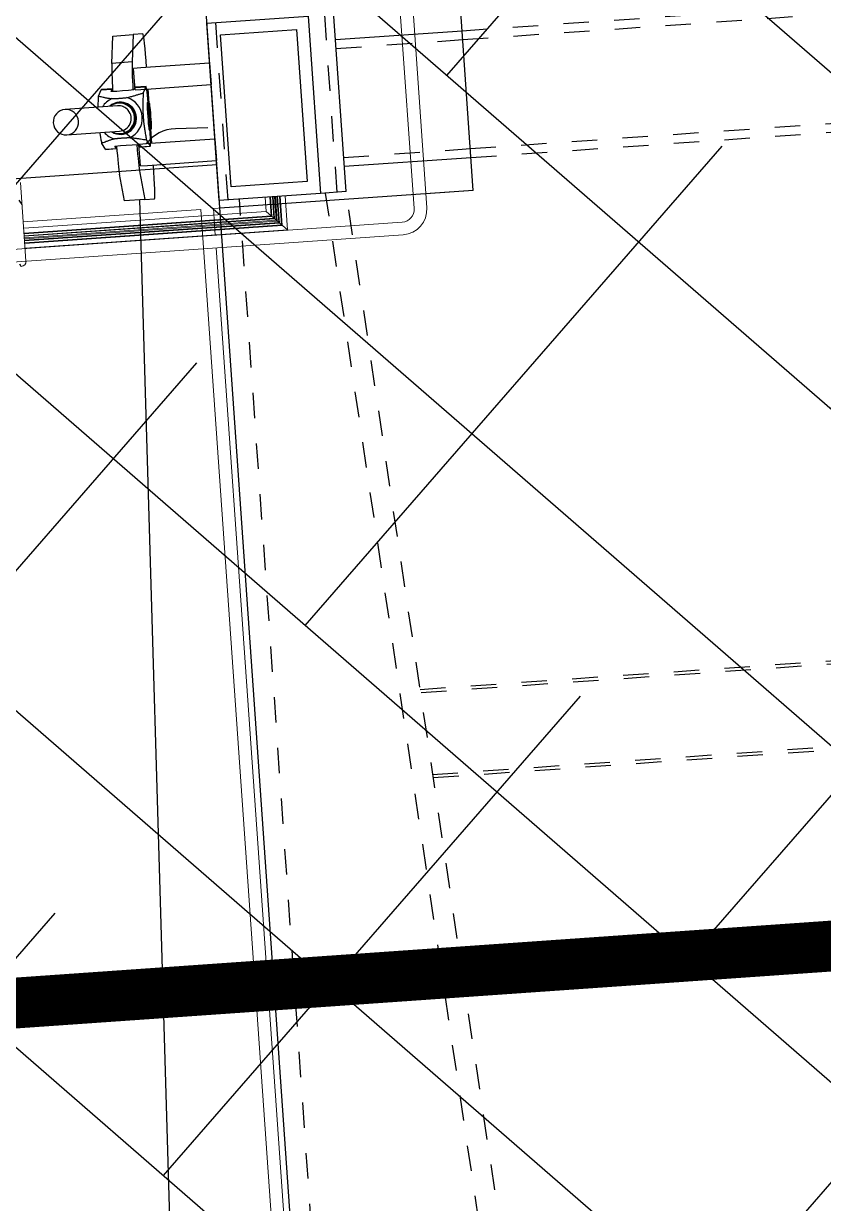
# Model space of a CAD drawing. Header units: millimetres. Extents: x 50357 to 985146, y 723188 to 1803594.
# Drawn here: x 834406.988 to 834410.134, y 820139.892 to 820144.537 of the extents above; entities that cross this region are included whole.
import ezdxf
from ezdxf.xclip import XClip

# ---------------------------------------------------------------- set-up
doc = ezdxf.new("R2010")
doc.units = ezdxf.units.MM
doc.header["$LTSCALE"] = 3
doc.header["$MEASUREMENT"] = 0
for name, pattern in [('DASHED2', [0.375, 0.25, -0.125]), ('Grid Line', [22.225, 12.7, -3.175, 3.175, -3.175]), ('XXASB-PIW-ARC-DWG-1012-MWP-XXXX-WS3-XC$0$XXXXX-PIW-P-ASB_BRIDGE_DECK_ARC-XXX$0$DASHED', [19.05, 12.7, -6.35]), ('XXASB-PIW-ARC-DWG-1012-MWP-XXXX-WS3-XC$0$XXXXX-PIW-P-ASB_BRIDGE_DECK_STR-XXX$0$Member Hidden', [4.5, 2.5, -2])]:
    doc.linetypes.add(name, pattern=pattern)
doc.layers.add('-Excluded area line', color=7, linetype='DASHED2', lineweight=40)
doc.layers.add('-Section line', color=7, linetype='Continuous')
doc.layers.add('00_Xref', color=7, linetype='Continuous')
for name, color, linetype, true_color in [('WKD071__', 7, 'Continuous', 0x6e6e6e), ('XXASB-PIW-ARC-DWG-1012-MWP-XXXX-WS3-XC$0$XXXXX-PIW-P-ASB_BRIDGE_DECK_ARC-XXX$0$ADS280_CSteel', 7, 'Continuous', 0x6e6e6e), ('XXASB-PIW-ARC-DWG-1012-MWP-XXXX-WS3-XC$0$XXXXX-PIW-P-ASB_BRIDGE_DECK_STR-XXX$0$A-GENM', 7, 'Continuous', 0x6e6e6e), ('XXASB-PIW-ARC-DWG-1012-MWP-XXXX-WS3-XC$0$XXXXX-PIW-P-ASB_BRIDGE_DECK_STR-XXX$0$ADS280__', 7, 'Continuous', 0x6e6e6e), ('XXASB-PIW-ARC-DWG-1012-MWP-XXXX-WS3-XC$0$XXXXX-PIW-P-ASB_BRIDGE_DECK_STR-XXX$0$ADS280_B', 7, 'Continuous', 0x6e6e6e), ('XXASB-PIW-ARC-DWG-1012-MWP-XXXX-WS3-XC$0$XXXXX-PIW-P-ASB_BRIDGE_DECK_STR-XXX$0$ADS280_C', 7, 'Continuous', 0x6e6e6e), ('XXASB-PIW-ARC-DWG-1012-MWP-XXXX-WS3-XC$0$XXXXX-PIW-P-ASB_BRIDGE_DECK_STR-XXX$0$ADS280_H', 7, 'XXASB-PIW-ARC-DWG-1012-MWP-XXXX-WS3-XC$0$XXXXX-PIW-P-ASB_BRIDGE_DECK_STR-XXX$0$Member Hidden', 0x6e6e6e)]:
    doc.layers.add(name, color=color, linetype=linetype, true_color=true_color)
for name, color, linetype, lineweight, true_color in [('XXASB-PIW-ARC-DWG-1012-MWP-XXXX-WS3-XC$0$XXXXX-PIW-P-ASB_BRIDGE_DECK_ARC-XXX$0$A-FLOR-HRAL', 7, 'Continuous', 13, 0x6e6e6e), ('XXASB-PIW-ARC-DWG-1012-MWP-XXXX-WS3-XC$0$XXXXX-PIW-P-ASB_BRIDGE_DECK_ARC-XXX$0$ADS280__', 7, 'Continuous', 13, 0x6e6e6e), ('XXASB-PIW-ARC-DWG-1012-MWP-XXXX-WS3-XC$0$XXXXX-PIW-P-ASB_BRIDGE_DECK_ARC-XXX$0$ADS280_H', 7, 'XXASB-PIW-ARC-DWG-1012-MWP-XXXX-WS3-XC$0$XXXXX-PIW-P-ASB_BRIDGE_DECK_ARC-XXX$0$DASHED', 25, 0x6e6e6e), ('XXASB-PIW-ARC-DWG-1012-MWP-XXXX-WS3-XC$0$XXXXX-PIW-P-ASB_P34_DECK_ARC-XXX$0$ADS280__', 7, 'Continuous', 13, 0x6e6e6e), ('XXASB-PIW-ARC-DWG-1012-MWP-XXXX-WS3-XC$0$XXXXX-PIW-P-ASB_P34_DECK_ARC-XXX$0$ADS280_CSteel', 7, 'Continuous', 13, 0x6e6e6e)]:
    doc.layers.add(name, color=color, linetype=linetype, lineweight=lineweight, true_color=true_color)

# ---------------------------------------------------------------- blocks, each defined once
blk = doc.blocks.new('x-baseplan')
blk.add_lwpolyline([(834550.5505, 818213.8099), (834557.1707, 818119.1058), (834549.7388, 818118.5863), (834547.9798, 818143.7498), (834547.5808, 818143.722), (834547.5407, 818144.2956), (834539.9643, 818143.7659), (834540.0207, 818142.9597), (834532.4541, 818142.4509), (834523.9731, 818144.3196), (834526.2542, 818154.6723), (834539.4112, 818151.6754), (834539.6457, 818148.3218), (834547.2222, 818148.8514), (834547.1833, 818149.4081), (834547.5823, 818149.436), (834542.9962, 818215.0413), (834543.2207, 818215.057), (834550.326, 818213.7942), (834550.5505, 818213.8099)])
blk = doc.blocks.new('XXASB-PIW-ARC-DWG-1012-MWP-XXXX-WS3-XC$0$XXXXX-PIW-P-ASB_BRIDGE_DECK_ARC-XXX$0$Top Rail Type - Top Rail_Internal_-3272184-DECK F_F_L__ARC')
at = {"layer": 'XXASB-PIW-ARC-DWG-1012-MWP-XXXX-WS3-XC$0$XXXXX-PIW-P-ASB_BRIDGE_DECK_ARC-XXX$0$A-FLOR-HRAL'}
for p, q in [((-673385.1, 105769.3), (-673335.1, 105769.3)), ((-673385.1, 104974.2), (-673385.1, 105769.3)), ((-673335.1, 104974.2), (-673335.1, 105769.3)), ((-682184.7, 105463.2), (-682234.7, 105463.1)), ((-682234.7, 105463.1), (-682234.5, 105372)), ((-682184.7, 105463.2), (-682184.5, 105372.2)), ((-681778.9, 104924.2), (-673435.1, 104924.2)), ((-681781.4, 104874.2), (-673435.1, 104874.2))]:
    blk.add_line(p, q, dxfattribs=at)
for centre, radius, start, end in [((-681733.1, 105373.3), 501.4, 180.1507, 264.4652), ((-681733.1, 105373.3), 451.4, 180.1507, 264.1666), ((-673435.1, 104974.2), 50, 269.9997, 359.9997), ((-673435.1, 104974.2), 100, 269.9997, 359.9997)]:
    blk.add_arc(centre, radius, start, end, dxfattribs=at)
blk = doc.blocks.new('XXASB-PIW-ARC-DWG-1012-MWP-XXXX-WS3-XC$0$XXXXX-PIW-P-ASB_BRIDGE_DECK_ARC-XXX$0$Railing - Railing-3272202-DECK F_F_L__ARC')
at = {"layer": 'XXASB-PIW-ARC-DWG-1012-MWP-XXXX-WS3-XC$0$XXXXX-PIW-P-ASB_BRIDGE_DECK_ARC-XXX$0$A-FLOR-HRAL'}
for p, q in [((-673967, 105059.5), (-673967, 105003.9)), ((-673947.9, 104984.8), (-673947.9, 105059.5)), ((-673945.5, 104982.4), (-673945.5, 105059.5)), ((-673937.8, 104974.7), (-673937.8, 105059.5)), ((-673936.4, 104973.3), (-673936.4, 105059.5)), ((-673935.4, 104972.3), (-673935.4, 105059.5)), ((-673929.1, 104966), (-673929.1, 105059.5)), ((-673926.1, 104963), (-673926.1, 105059.5)), ((-673919.9, 104956.7), (-673919.9, 105059.5)), ((-673918.9, 104955.7), (-673918.9, 105059.5)), ((-673917.4, 104954.3), (-673917.4, 105059.5)), ((-673909.7, 104946.6), (-673909.7, 105059.5)), ((-673907.3, 104944.2), (-673907.3, 105059.5)), ((-673888.2, 104925.1), (-673888.2, 105059.5)), ((-673967, 105003.9), (-674922.6, 105003.9)), ((-674922.6, 104984.8), (-673947.9, 104984.8)), ((-674922.6, 104982.4), (-673945.5, 104982.4)), ((-674922.6, 104974.7), (-673937.8, 104974.7)), ((-674922.6, 104973.3), (-673936.4, 104973.3)), ((-674922.6, 104972.3), (-673935.4, 104972.3)), ((-673967, 105003.9), (-673888.2, 104925.1)), ((-674922.6, 104966), (-673929.1, 104966)), ((-674922.6, 104963), (-673926.1, 104963)), ((-674922.6, 104956.7), (-673919.9, 104956.7)), ((-674922.6, 104955.7), (-673918.9, 104955.7)), ((-674922.6, 104954.3), (-673917.4, 104954.3)), ((-674922.6, 104946.6), (-673909.7, 104946.6)), ((-674922.6, 104944.2), (-673907.3, 104944.2)), ((-674922.6, 104925.1), (-673888.2, 104925.1)), ((-673919.9, 104956.7), (-673918.9, 104955.7))]:
    blk.add_line(p, q, dxfattribs=at)
blk = doc.blocks.new('XXASB-PIW-ARC-DWG-1012-MWP-XXXX-WS3-XC$0$XXXXX-PIW-P-ASB_BRIDGE_DECK_ARC-XXX')
at = {"layer": 'XXASB-PIW-ARC-DWG-1012-MWP-XXXX-WS3-XC$0$XXXXX-PIW-P-ASB_BRIDGE_DECK_ARC-XXX$0$ADS280_CSteel'}
h = blk.add_hatch(dxfattribs=at)
h.set_pattern_fill('FP_1', color=256, style=0, pattern_type=2)
h.set_pattern_definition([(122.722, (835227065.1, 818090920.5), (-149.583724, -96.11217), []), (122.722, (835226878.96, 818090961.01), (-149.583724, -96.11217), [])])
h.paths.add_polyline_path([(834546471.9, 818148471.2), (834546450.3, 818148780.4), (834546443.4, 818148794.1), (834546428.9, 818148799), (834546119.7, 818148777.4), (834546106, 818148770.5), (834546101.1, 818148756), (834546122.7, 818148446.8), (834546129.6, 818148433.1), (834546144.1, 818148428.2), (834546453.3, 818148449.8), (834546467, 818148456.7)], flags=0)
h.paths.add_polyline_path([(834546461.9, 818148470.5), (834546459.5, 818148463.2), (834546452.6, 818148459.8), (834546143.4, 818148438.2), (834546136.1, 818148440.6), (834546132.7, 818148447.5), (834546111.1, 818148756.7), (834546113.5, 818148764), (834546120.4, 818148767.4), (834546429.6, 818148789), (834546436.9, 818148786.6), (834546440.3, 818148779.7), (834546460.2, 818148495.4)], flags=0)
at = {"layer": 'XXASB-PIW-ARC-DWG-1012-MWP-XXXX-WS3-XC$0$XXXXX-PIW-P-ASB_BRIDGE_DECK_ARC-XXX$0$ADS280__'}
for p, q in [((834548231.8, 818148749.6), (834544089.2, 818208010.9)), ((834546471.9, 818148471.2), (834546450.3, 818148780.4)), ((834548044.7, 818148736.5), (834548231.8, 818148749.6)), ((834547209.3, 818148678.1), (834547994.8, 818148733)), ((834547216.6, 818148573.1), (834547209.3, 818148678.1)), ((834547497.2, 818144558.4), (834547220.1, 818148523.2))]:
    blk.add_line(p, q, dxfattribs=at)
blk.add_ellipse((834546451.9, 818148469.8), major_axis=(16.6, 11.1), ratio=1, start_param=4.19371, end_param=5.764506, dxfattribs=at)
at = {"layer": 'XXASB-PIW-ARC-DWG-1012-MWP-XXXX-WS3-XC$0$XXXXX-PIW-P-ASB_BRIDGE_DECK_ARC-XXX$0$ADS280_H'}
blk.add_line((834547445, 818148694.6), (834547462.4, 818148695.8), dxfattribs=at)
at = {"layer": 'XXASB-PIW-ARC-DWG-1012-MWP-XXXX-WS3-XC$0$XXXXX-PIW-P-ASB_BRIDGE_DECK_ARC-XXX$0$A-FLOR-HRAL', "rotation": 3.999000000000387}
for name in ['XXASB-PIW-ARC-DWG-1012-MWP-XXXX-WS3-XC$0$XXXXX-PIW-P-ASB_BRIDGE_DECK_ARC-XXX$0$Railing - Railing-3272202-DECK F_F_L__ARC', 'XXASB-PIW-ARC-DWG-1012-MWP-XXXX-WS3-XC$0$XXXXX-PIW-P-ASB_BRIDGE_DECK_ARC-XXX$0$Top Rail Type - Top Rail_Internal_-3272184-DECK F_F_L__ARC']:
    blk.add_blockref(name, (835227065.1, 818090920.5), dxfattribs=at)
blk = doc.blocks.new('XXASB-PIW-ARC-DWG-1012-MWP-XXXX-WS3-XC$0$XXXXX-PIW-P-ASB_BRIDGE_DECK_STR-XXX$0$Hanger Joint 2 - Hanger Joint 2-991339-DECK LEVEL FRAMING PLAN _PART 2 OF 2_')
at = {"layer": 'XXASB-PIW-ARC-DWG-1012-MWP-XXXX-WS3-XC$0$XXXXX-PIW-P-ASB_BRIDGE_DECK_STR-XXX$0$A-GENM'}
for p, q in [((103373.4, 675510.6), (98702.4, 675698.1)), ((103637.3, 675222.4), (103642.4, 675349.7))]:
    blk.add_line(p, q, dxfattribs=at)
blk.add_arc((103492.5, 675355.7), 150, 357.7017, 48.5829, dxfattribs=at)
blk = doc.blocks.new('XXASB-PIW-ARC-DWG-1012-MWP-XXXX-WS3-XC$0$XXXXX-PIW-P-ASB_BRIDGE_DECK_STR-XXX$0$C1')
at = {"layer": 'XXASB-PIW-ARC-DWG-1012-MWP-XXXX-WS3-XC$0$XXXXX-PIW-P-ASB_BRIDGE_DECK_STR-XXX$0$ADS280_C'}
for points in [[(-350, 200), (350, 200), (350, -200), (-350, -200)], [(-300, 150), (300, 150), (300, -150), (-300, -150)]]:
    blk.add_lwpolyline(points, close=True, dxfattribs=at)
blk = doc.blocks.new('XXASB-PIW-ARC-DWG-1012-MWP-XXXX-WS3-XC$0$XXXXX-PIW-P-ASB_BRIDGE_DECK_STR-XXX$0$Hanger Joint - Hanger Joint-V14-DECK F_F_L__STR')
at = {"layer": 'XXASB-PIW-ARC-DWG-1012-MWP-XXXX-WS3-XC$0$XXXXX-PIW-P-ASB_BRIDGE_DECK_STR-XXX$0$A-GENM'}
for p, q in [((834555110.7, 818158858.9), (834555190.4, 818158864.5)), ((834555190.4, 818158864.5), (834555209.2, 818158760)), ((834555110.7, 818158858.9), (834555072.1, 818158856.2)), ((834555129.5, 818158754.5), (834555110.7, 818158858.9)), ((834555082, 818158638.9), (834555086, 818158581.4)), ((834555093, 818158481.9), (834555097, 818158424.4)), ((834555156, 818158210.5), (834555160.1, 818158318.1)), ((834555160.1, 818158318.1), (834555239.9, 818158323.7)), ((834555239.9, 818158323.7), (834555235.7, 818158216)), ((834555235.7, 818158216), (834555156, 818158210.5)), ((834555117.4, 818158207.8), (834555156, 818158210.5))]:
    blk.add_line(p, q, dxfattribs=at)
for centre, major_axis, start_param, end_param in [((834555082.6, 818158706.6), (-10.5, 149.6), 0, 1.452786), ((834555142.3, 818158535.3), (-16.1, 230.3), 5.199753, 5.968692), ((834555222, 818158540.9), (-16.1, 230.3), 5.198748, 5.968692), ((834555142.3, 818158535.3), (-16.1, 230.3), 3.477995, 4.225484), ((834555222, 818158540.9), (-16.1, 230.3), 3.477995, 4.226477), ((834555107, 818158357.4), (-10.5, 149.6), 1.688806, 3.141593)]:
    blk.add_ellipse(centre, major_axis=major_axis, ratio=0.035329, start_param=start_param, end_param=end_param, dxfattribs=at)
blk = doc.blocks.new('XXASB-PIW-ARC-DWG-1012-MWP-XXXX-WS3-XC$0$XXXXX-PIW-P-ASB_BRIDGE_DECK_STR-XXX$0$Hanger Node - Hanger Node-V24-DECK F_F_L__STR')
at = {"layer": 'XXASB-PIW-ARC-DWG-1012-MWP-XXXX-WS3-XC$0$XXXXX-PIW-P-ASB_BRIDGE_DECK_STR-XXX$0$A-GENM'}
for p, q in [((834546255.3, 818158031.3), (834546251.1, 818158021.6)), ((834546255.3, 818158031.3), (834546298.2, 818158034.3)), ((834546298.7, 818158035.4), (834546255.8, 818158032.4)), ((834546298.2, 818158034.3), (834546287.5, 818158009.9)), ((834546112.1, 818157997.6), (834546122.7, 818158022)), ((834546122.7, 818158022), (834546165.6, 818158025)), ((834546166.1, 818158026.1), (834546123.2, 818158023.1)), ((834546161.3, 818158015.1), (834546165.6, 818158025)), ((834546193.6, 818157969.9), (834546189.6, 818157969.6)), ((834546308.9, 818157973), (834546303.9, 818157972.6)), ((834546313, 818157967), (834546309, 818157972.9)), ((834546197.9, 818157849.9), (834546202, 818157850.2)), ((834546311.6, 818157862.9), (834546316.6, 818157863.2)), ((834546316.7, 818157863.3), (834546319.8, 818157869.7)), ((834546139, 818157788.8), (834546125.1, 818157811.4)), ((834546181.9, 818157791.8), (834546176.2, 818157800.9)), ((834546266.1, 818157807), (834546271.6, 818157798)), ((834546271.6, 818157798), (834546314.5, 818157801)), ((834546272.2, 818157797), (834546315.1, 818157800)), ((834546300.5, 818157823.7), (834546314.5, 818157801)), ((834546139, 818157788.8), (834546181.9, 818157791.8)), ((834546139.6, 818157787.7), (834546182.5, 818157790.7))]:
    blk.add_line(p, q, dxfattribs=at)
at = {"layer": 'XXASB-PIW-ARC-DWG-1012-MWP-XXXX-WS3-XC$0$XXXXX-PIW-P-ASB_BRIDGE_DECK_STR-XXX$0$A-GENM', "flags": 128}
for points in [[(834546251.1, 818158021.6), (834546229.2, 818158019.5), (834546206.2, 818158017.7), (834546183.1, 818158016.2), (834546161.3, 818158015.1)], [(834546176.2, 818157800.9), (834546198, 818157802.9), (834546221, 818157804.7), (834546244.1, 818157806), (834546266.1, 818157807)]]:
    blk.add_lwpolyline(points, dxfattribs=at)
at = {"layer": 'XXASB-PIW-ARC-DWG-1012-MWP-XXXX-WS3-XC$0$XXXXX-PIW-P-ASB_BRIDGE_DECK_STR-XXX$0$A-GENM'}
for centre, major_axis, ratio, start_param, end_param in [((834546264, 818157914.7), (-8.2, 117.7), 0.035329, 6.176011, 6.419948), ((834546306.9, 818157917.7), (-8.2, 117.7), 0.035329, 5.184875, 6.419948), ((834546131.4, 818157905.4), (-8.2, 117.7), 0.035329, 6.176011, 6.419948), ((834546199.1, 818157910.1), (-5.9, 84.8), 0.999376, 0.359432, 0.938516), ((834546174.3, 818157908.4), (-8.2, 117.7), 0.035329, 6.119778, 6.419948), ((834546199.1, 818157910.1), (-5.9, 84.8), 0.999376, 3.501025, 5.923751), ((834546197.8, 818157910.1), (-4.4, 63.2), 0.999376, 0.000003, 0.649708), ((834546193.7, 818157909.8), (-4.2, 59.9), 0.999376, 0.000002, 0.558196), ((834546193.7, 818157909.8), (-4.2, 59.9), 0.999376, 3.141599, 6.283191), ((834546197.8, 818157910.1), (-4.4, 63.2), 0.999376, 3.141592, 6.283185), ((834546197.8, 818157910.1), (-4.2, 59.9), 0.999376, 3.141595, 6.283188), ((834546190.2, 818157909.5), (-3.5, 49.9), 0.999376, 5.834386, 5.870449), ((834546190.2, 818157909.5), (-3.5, 49.9), 0.999376, 5.331252, 5.420692), ((834546306.9, 818157917.7), (-3.2, 45.6), 0.035329, 0.261799, 1.570796), ((834546307.7, 818157917.7), (-3.8, 54.9), 0.035329, 6.058786, 7.853982), ((834546312.7, 818157918.1), (-3.8, 54.9), 0.035329, 5.989381, 7.853982), ((834546316.3, 818157918.3), (-3.4, 48.8), 0.035329, 4.712389, 7.853982), ((834546190.2, 818157909.5), (-3.5, 49.9), 0.999376, 4.904436, 4.936786), ((834546190.2, 818157909.5), (-3.5, 49.9), 0.999376, 4.48799, 4.52034), ((834546306.9, 818157917.7), (-3.2, 45.6), 0.035329, 1.570796, 2.879793), ((834546307.7, 818157917.7), (-3.8, 54.9), 0.035329, 1.570796, 3.365992), ((834546312.7, 818157918.1), (-3.8, 54.9), 0.035329, 1.570796, 3.435396), ((834546316.3, 818157918.3), (-3.4, 48.8), 0.035329, 1.570796, 4.712389), ((834546199.1, 818157910.1), (-5.9, 84.8), 0.999376, 2.203089, 2.782161), ((834546197.8, 818157910.1), (-4.4, 63.2), 0.999376, 2.491885, 3.141589), ((834546193.7, 818157909.8), (-4.2, 59.9), 0.999376, 2.5834, 3.141593), ((834546190.2, 818157909.5), (-3.5, 49.9), 0.999376, 3.554329, 3.590392), ((834546190.2, 818157909.5), (-3.5, 49.9), 0.999376, 4.00824, 4.075667), ((834546306.9, 818157917.7), (-8.2, 117.7), 0.035329, 3.00483, 4.239903), ((834546264, 818157914.7), (-8.2, 117.7), 0.035329, 3.00483, 3.248767), ((834546131.4, 818157905.4), (-8.2, 117.7), 0.035329, 3.00483, 3.248767), ((834546174.3, 818157908.4), (-8.2, 117.7), 0.035329, 3.00483, 3.308379)]:
    blk.add_ellipse(centre, major_axis=major_axis, ratio=ratio, start_param=start_param, end_param=end_param, dxfattribs=at)
for points, knots in [([(834546110.6, 818157954.3), (834546110.6, 818157954.8), (834546110.6, 818157956.1), (834546110.7, 818157958.4), (834546110.7, 818157962), (834546110.8, 818157966.3), (834546111, 818157972.9), (834546111.3, 818157980.6), (834546111.6, 818157989.3), (834546111.9, 818157994.9), (834546112.1, 818157997.6)], [0.6920213, 0.6920213, 0.6920213, 0.6920213, 0.7, 0.7166667, 0.7333333, 0.7666667, 0.8, 0.8666667, 0.9333333, 1, 1, 1, 1]), ([(834546112.1, 818157997.6), (834546114.9, 818157996.9), (834546120.7, 818157995.4), (834546128.2, 818157993.6), (834546134.6, 818157992.2), (834546139.6, 818157991.2), (834546144.8, 818157990.2), (834546150.4, 818157989.2), (834546156.8, 818157988.3), (834546161.4, 818157987.7), (834546163.8, 818157987.4)], [0, 0, 0, 0, 0.2, 0.4, 0.5, 0.6, 0.7, 0.8, 0.9, 1, 1, 1, 1]), ([(834546163.8, 818157987.4), (834546166.7, 818157987.5), (834546170.5, 818157987.6), (834546175.2, 818157987.8), (834546178.5, 818157987.9), (834546182.7, 818157988.1), (834546187.9, 818157988.4), (834546191.4, 818157988.6), (834546193.2, 818157988.7)], [0, 0, 0, 0, 0.333333, 0.416667, 0.5, 0.666667, 0.833333, 1, 1, 1, 1]), ([(834546193.2, 818157988.7), (834546195.1, 818157988.9), (834546198.6, 818157989.1), (834546203.9, 818157989.6), (834546208.1, 818157990), (834546211.5, 818157990.3), (834546216.4, 818157990.8), (834546220.3, 818157991.2), (834546223.4, 818157991.6)], [0, 0, 0, 0, 0.166667, 0.333333, 0.5, 0.583333, 0.666667, 1, 1, 1, 1]), ([(834546223.4, 818157991.6), (834546226.2, 818157992.2), (834546231.6, 818157993.5), (834546239.2, 818157995.4), (834546246, 818157997.2), (834546252.4, 818157999.1), (834546258.7, 818158000.9), (834546266.7, 818158003.3), (834546276.4, 818158006.3), (834546283.8, 818158008.7), (834546287.5, 818158009.9)], [0, 0, 0, 0, 0.1, 0.2, 0.3, 0.4, 0.5, 0.6, 0.8, 1, 1, 1, 1]), ([(834546287.5, 818158009.9), (834546287.4, 818158007.1), (834546287.1, 818158001.6), (834546286.7, 818157992.8), (834546286.5, 818157985.1), (834546286.3, 818157978.6), (834546286.2, 818157974.3), (834546286.1, 818157970.7), (834546286.1, 818157967.9), (834546286, 818157965.5), (834546286, 818157963.6), (834546286, 818157962), (834546286, 818157960.5), (834546286, 818157958.4), (834546286, 818157955.8), (834546286, 818157952.9), (834546286, 818157950.8), (834546286, 818157949.5), (834546286, 818157948.5), (834546286.1, 818157947.5), (834546286.1, 818157946.1), (834546286.1, 818157944.4), (834546286.1, 818157942.2), (834546286.2, 818157939.2), (834546286.3, 818157936), (834546286.4, 818157933), (834546286.5, 818157931.2), (834546286.6, 818157929.8), (834546286.7, 818157928.3), (834546286.8, 818157926.2), (834546286.9, 818157923.4), (834546287.2, 818157919.9), (834546287.4, 818157916.3), (834546287.7, 818157912.6), (834546287.9, 818157909.1), (834546288.2, 818157906.3), (834546288.3, 818157904.3), (834546288.5, 818157902.8), (834546288.6, 818157901.4), (834546288.8, 818157899.6), (834546289.1, 818157896.6), (834546289.4, 818157893.4), (834546289.8, 818157890.5), (834546290, 818157888.3), (834546290.2, 818157886.6), (834546290.4, 818157885.2), (834546290.5, 818157884.2), (834546290.7, 818157883.3), (834546290.8, 818157882), (834546291.1, 818157879.9), (834546291.5, 818157877), (834546291.9, 818157874.4), (834546292.2, 818157872.4), (834546292.4, 818157870.8), (834546292.6, 818157869.3), (834546292.9, 818157867.4), (834546293.3, 818157865), (834546293.7, 818157862.3), (834546294.3, 818157858.8), (834546295, 818157854.5), (834546296, 818157848), (834546297.4, 818157840.4), (834546299, 818157831.8), (834546300, 818157826.4), (834546300.5, 818157823.7)], [0, 0, 0, 0, 0.066667, 0.133333, 0.2, 0.233333, 0.266667, 0.283333, 0.3, 0.316667, 0.325, 0.333333, 0.341667, 0.35, 0.366667, 0.383333, 0.391667, 0.395833, 0.4, 0.404167, 0.408333, 0.416667, 0.425, 0.433333, 0.45, 0.458333, 0.4625, 0.466667, 0.470833, 0.475, 0.483333, 0.491667, 0.5, 0.508333, 0.516667, 0.525, 0.529167, 0.533333, 0.5375, 0.541667, 0.55, 0.566667, 0.575, 0.583333, 0.591667, 0.595833, 0.6, 0.604167, 0.608333, 0.616667, 0.633333, 0.65, 0.658333, 0.666667, 0.675, 0.683333, 0.7, 0.716667, 0.733333, 0.766667, 0.8, 0.866667, 0.933333, 1, 1, 1, 1]), ([(834546125.1, 818157811.4), (834546124.6, 818157814.1), (834546123.5, 818157819.6), (834546121.9, 818157828.2), (834546120.6, 818157835.8), (834546119.5, 818157842.2), (834546118.8, 818157846.5), (834546118.2, 818157850.1), (834546117.9, 818157852.3), (834546117.7, 818157853.7), (834546117.6, 818157854.1)], [0, 0, 0, 0, 0.0666667, 0.1333333, 0.2, 0.2333333, 0.2666667, 0.2833333, 0.3, 0.307938, 0.307938, 0.307938, 0.307938]), ([(834546174.9, 818157828.7), (834546172.5, 818157828.1), (834546168, 818157826.9), (834546161.9, 818157825.1), (834546156.4, 818157823.4), (834546151.5, 818157821.6), (834546146.6, 818157819.9), (834546140.6, 818157817.6), (834546133.3, 818157814.8), (834546127.8, 818157812.5), (834546125.1, 818157811.4)], [0, 0, 0, 0, 0.1, 0.2, 0.3, 0.4, 0.5, 0.6, 0.8, 1, 1, 1, 1]), ([(834546204.2, 818157831.5), (834546202.4, 818157831.4), (834546198.8, 818157831.1), (834546193.7, 818157830.7), (834546189.5, 818157830.3), (834546186.3, 818157830), (834546181.5, 818157829.5), (834546177.7, 818157829.1), (834546174.9, 818157828.7)], [0, 0, 0, 0, 0.166667, 0.333333, 0.5, 0.583333, 0.666667, 1, 1, 1, 1]), ([(834546234.5, 818157832.9), (834546231.4, 818157832.8), (834546227.5, 818157832.7), (834546222.5, 818157832.5), (834546219.2, 818157832.4), (834546214.9, 818157832.2), (834546209.6, 818157831.9), (834546206, 818157831.6), (834546204.2, 818157831.5)], [0, 0, 0, 0, 0.333333, 0.416667, 0.5, 0.666667, 0.833333, 1, 1, 1, 1]), ([(834546300.5, 818157823.7), (834546296.7, 818157824.4), (834546289, 818157825.7), (834546279, 818157827.3), (834546270.7, 818157828.6), (834546264.3, 818157829.5), (834546257.7, 818157830.4), (834546250.6, 818157831.3), (834546242.9, 818157832.1), (834546237.3, 818157832.6), (834546234.5, 818157832.9)], [0, 0, 0, 0, 0.2, 0.4, 0.5, 0.6, 0.7, 0.8, 0.9, 1, 1, 1, 1])]:
    blk.add_open_spline(points, degree=3, knots=knots, dxfattribs=at)
blk = doc.blocks.new('XXASB-PIW-ARC-DWG-1012-MWP-XXXX-WS3-XC$0$XXXXX-PIW-P-ASB_BRIDGE_DECK_STR-XXX$0$Hanger Rod M100 - Vertical Rod-3372036-DECK F_F_L__STR')
at = {"layer": 'XXASB-PIW-ARC-DWG-1012-MWP-XXXX-WS3-XC$0$XXXXX-PIW-P-ASB_BRIDGE_DECK_STR-XXX$0$A-GENM'}
for p, q in [((834546186.7, 818157959.4), (834545980.1, 818157945)), ((834545987.1, 818157845.2), (834546193.7, 818157859.6))]:
    blk.add_line(p, q, dxfattribs=at)
for centre, start_param, end_param in [((834545983.6, 818157895.1), 0.000004, 3.141596), ((834545983.6, 818157895.1), 3.141598, 6.28319), ((834546190.2, 818157909.5), 5.345359, 6.283183), ((834546190.2, 818157909.5), 3.141591, 5.330727), ((834546190.2, 818157909.5), 5.331723, 5.340486)]:
    blk.add_ellipse(centre, major_axis=(-3.5, 49.9), ratio=0.999376, start_param=start_param, end_param=end_param, dxfattribs=at)
blk = doc.blocks.new('XXASB-PIW-ARC-DWG-1012-MWP-XXXX-WS3-XC$0$XXXXX-PIW-P-ASB_BRIDGE_DECK_STR-XXX$0$Steel Plate - 85mm-2198207-DECK F_F_L__STR')
at = {"layer": 'XXASB-PIW-ARC-DWG-1012-MWP-XXXX-WS3-XC$0$XXXXX-PIW-P-ASB_BRIDGE_DECK_STR-XXX$0$A-GENM'}
for p, q in [((-262.4, -42.5), (-262.4, 42.5)), ((-216.8, 42.5), (-262.4, 42.5)), ((37.5, 42.5), (-216.8, 42.5)), ((37.5, 42.5), (37.5, -42.5)), ((-262.4, -42.5), (-234.1, -42.5)), ((-234, -42.5), (37.5, -42.5))]:
    blk.add_line(p, q, dxfattribs=at)
blk = doc.blocks.new('XXASB-PIW-ARC-DWG-1012-MWP-XXXX-WS3-XC$0$XXXXX-PIW-P-ASB_BRIDGE_DECK_STR-XXX$0$Steel Plate - 85mm-3367292-DECK F_F_L__STR')
at = {"layer": 'XXASB-PIW-ARC-DWG-1012-MWP-XXXX-WS3-XC$0$XXXXX-PIW-P-ASB_BRIDGE_DECK_STR-XXX$0$A-GENM'}
for p, q in [((-262.4, -42.5), (-262.4, 42.5)), ((-234.1, 42.5), (-262.4, 42.5)), ((37.5, 42.5), (-234, 42.5)), ((37.5, 42.5), (37.5, -42.5)), ((-262.4, -42.5), (-216.8, -42.5)), ((-216.8, -42.5), (37.5, -42.5))]:
    blk.add_line(p, q, dxfattribs=at)
blk = doc.blocks.new('XXASB-PIW-ARC-DWG-1012-MWP-XXXX-WS3-XC$0$XXXXX-PIW-P-ASB_BRIDGE_DECK_STR-XXX$0$TIE ROD')
at = {"layer": 'XXASB-PIW-ARC-DWG-1012-MWP-XXXX-WS3-XC$0$XXXXX-PIW-P-ASB_BRIDGE_DECK_STR-XXX$0$A-GENM', "linetype": 'XXASB-PIW-ARC-DWG-1012-MWP-XXXX-WS3-XC$0$XXXXX-PIW-P-ASB_BRIDGE_DECK_STR-XXX$0$Member Hidden'}
for name, p, rotation in [('XXASB-PIW-ARC-DWG-1012-MWP-XXXX-WS3-XC$0$XXXXX-PIW-P-ASB_BRIDGE_DECK_STR-XXX$0$Hanger Rod M100 - Vertical Rod-3372036-DECK F_F_L__STR', (-757970022.7, 889568331.6), 266.0012948640198), ('XXASB-PIW-ARC-DWG-1012-MWP-XXXX-WS3-XC$0$XXXXX-PIW-P-ASB_BRIDGE_DECK_STR-XXX$0$Steel Plate - 85mm-2198207-DECK F_F_L__STR', (-150, 37.4), 270.000000000139), ('XXASB-PIW-ARC-DWG-1012-MWP-XXXX-WS3-XC$0$XXXXX-PIW-P-ASB_BRIDGE_DECK_STR-XXX$0$Steel Plate - 85mm-3367292-DECK F_F_L__STR', (150, 37.4), 270.000000000139)]:
    blk.add_blockref(name, p, dxfattribs=dict(at, rotation=rotation))
at = {"layer": 'XXASB-PIW-ARC-DWG-1012-MWP-XXXX-WS3-XC$0$XXXXX-PIW-P-ASB_BRIDGE_DECK_STR-XXX$0$A-GENM'}
for name, p, rotation in [('XXASB-PIW-ARC-DWG-1012-MWP-XXXX-WS3-XC$0$XXXXX-PIW-P-ASB_BRIDGE_DECK_STR-XXX$0$Hanger Joint - Hanger Joint-V14-DECK F_F_L__STR', (757970022.7, -889576631.5), 86.00129486401981), ('XXASB-PIW-ARC-DWG-1012-MWP-XXXX-WS3-XC$0$XXXXX-PIW-P-ASB_BRIDGE_DECK_STR-XXX$0$Hanger Node - Hanger Node-V24-DECK F_F_L__STR', (-757970022.7, 889568331.6), 266.0012948640198)]:
    blk.add_blockref(name, p, dxfattribs=dict(at, rotation=rotation))
blk = doc.blocks.new('XXASB-PIW-ARC-DWG-1012-MWP-XXXX-WS3-XC$0$XXXXX-PIW-P-ASB_BRIDGE_DECK_STR-XXX')
at = {"layer": 'XXASB-PIW-ARC-DWG-1012-MWP-XXXX-WS3-XC$0$XXXXX-PIW-P-ASB_BRIDGE_DECK_STR-XXX$0$ADS280__'}
for q in [(834544089.2, 818208010.9), (834547234.2, 818148679.9)]:
    blk.add_line((834548231.8, 818148749.6), q, dxfattribs=at)
at = {"layer": 'XXASB-PIW-ARC-DWG-1012-MWP-XXXX-WS3-XC$0$XXXXX-PIW-P-ASB_BRIDGE_DECK_STR-XXX$0$ADS280_B'}
for p, q in [((834548143.2, 818135676.6), (834542828.6, 818211703.5)), ((834547730.9, 818148744.6), (834544230.2, 818198822.4)), ((834547689, 818149343.2), (834548187.8, 818149378.1)), ((834547723.9, 818148844.4), (834548222.7, 818148879.3)), ((834547730.9, 818148744.6), (834547631.1, 818148737.7))]:
    blk.add_line(p, q, dxfattribs=at)
at = {"layer": 'XXASB-PIW-ARC-DWG-1012-MWP-XXXX-WS3-XC$0$XXXXX-PIW-P-ASB_BRIDGE_DECK_STR-XXX$0$ADS280_H'}
for p, q in [((834547696, 818148742.2), (834544195.3, 818198820)), ((834547267, 818148712.2), (834543766.4, 818198790)), ((834548187.8, 818149378.1), (834554421.4, 818149813.8)), ((834548190.3, 818149343.1), (834554423.9, 818149778.9)), ((834547691.5, 818149308.3), (834548190.3, 818149343.1)), ((834548220.3, 818148914.2), (834554453.9, 818149349.9)), ((834548222.7, 818148879.3), (834554456.3, 818149315)), ((834547721.5, 818148879.3), (834548220.3, 818148914.2)), ((834548312.5, 818144296.3), (834547650.8, 818148739.1)), ((834548345.5, 818144617.7), (834547730.9, 818148744.6)), ((834548223, 818135682.2), (834547311.9, 818148715.4)), ((834548022.7, 818146785.2), (834554601, 818147245.1)), ((834548026.3, 818146772.9), (834554603.1, 818147232.7)), ((834548070.8, 818146450.3), (834554625.7, 818146908.5)), ((834548074.4, 818146438), (834554625.4, 818146895.9))]:
    blk.add_line(p, q, dxfattribs=at)
at = {"layer": 'XXASB-PIW-ARC-DWG-1012-MWP-XXXX-WS3-XC$0$XXXXX-PIW-P-ASB_BRIDGE_DECK_STR-XXX$0$A-GENM'}
for name, p, rotation in [('XXASB-PIW-ARC-DWG-1012-MWP-XXXX-WS3-XC$0$XXXXX-PIW-P-ASB_BRIDGE_DECK_STR-XXX$0$TIE ROD', (834547207.7, 818149058.9), 93.99870513598017), ('XXASB-PIW-ARC-DWG-1012-MWP-XXXX-WS3-XC$0$XXXXX-PIW-P-ASB_BRIDGE_DECK_STR-XXX$0$Hanger Joint 2 - Hanger Joint 2-991339-DECK LEVEL FRAMING PLAN _PART 2 OF 2_', (835227992.7, 818092697.1), 93.99870513591777)]:
    blk.add_blockref(name, p, dxfattribs=dict(at, rotation=rotation))
at = {"layer": 'XXASB-PIW-ARC-DWG-1012-MWP-XXXX-WS3-XC$0$XXXXX-PIW-P-ASB_BRIDGE_DECK_STR-XXX$0$ADS280_C', "rotation": 93.99870513598016}
blk.add_blockref('XXASB-PIW-ARC-DWG-1012-MWP-XXXX-WS3-XC$0$XXXXX-PIW-P-ASB_BRIDGE_DECK_STR-XXX$0$C1', (834547407.2, 818149072.9), dxfattribs=at)
blk = doc.blocks.new('XXASB-PIW-ARC-DWG-1012-MWP-XXXX-WS3-XC$0$XXXXX-PIW-P-ASB_P34_DECK_ARC-XXX')
at = {"layer": 'XXASB-PIW-ARC-DWG-1012-MWP-XXXX-WS3-XC$0$XXXXX-PIW-P-ASB_P34_DECK_ARC-XXX$0$ADS280_CSteel'}
h = blk.add_hatch(dxfattribs=at)
h.set_pattern_fill('FP_1', color=256, style=0, pattern_type=2)
h.set_pattern_definition([(122.722, (835227065.1, 818090920.5), (-149.583724, -96.11217), []), (122.722, (835226878.96, 818090961.01), (-149.583724, -96.11217), [])])
h.paths.add_polyline_path([(834546471.9, 818148471.2), (834546450.3, 818148780.4), (834546443.4, 818148794.1), (834546428.9, 818148799), (834546119.7, 818148777.4), (834546106, 818148770.5), (834546101.1, 818148756), (834546122.7, 818148446.8), (834546129.6, 818148433.1), (834546144.1, 818148428.2), (834546453.3, 818148449.8), (834546467, 818148456.7)], flags=0)
h.paths.add_polyline_path([(834546461.9, 818148470.5), (834546459.5, 818148463.2), (834546452.6, 818148459.8), (834546143.4, 818148438.2), (834546136.1, 818148440.6), (834546132.7, 818148447.5), (834546111.1, 818148756.7), (834546113.5, 818148764), (834546120.4, 818148767.4), (834546429.6, 818148789), (834546436.9, 818148786.6), (834546440.3, 818148779.7), (834546460.2, 818148495.4)], flags=0)
at = {"layer": 'XXASB-PIW-ARC-DWG-1012-MWP-XXXX-WS3-XC$0$XXXXX-PIW-P-ASB_P34_DECK_ARC-XXX$0$ADS280__'}
for p, q in [((834546471.9, 818148471.2), (834546450.3, 818148780.4)), ((834547159.4, 818148674.6), (834546461.1, 818148625.8)), ((834547453.7, 818144464.9), (834547159.4, 818148674.6))]:
    blk.add_line(p, q, dxfattribs=at)
blk.add_ellipse((834546451.9, 818148469.8), major_axis=(16.6, 11.1), ratio=1, start_param=4.19371, end_param=5.764506, dxfattribs=at)
blk = doc.blocks.new('XXASB-PIW-ARC-DWG-1012-MWP-XXXX-WS3-XC')
for name in ['XXASB-PIW-ARC-DWG-1012-MWP-XXXX-WS3-XC$0$XXXXX-PIW-P-ASB_BRIDGE_DECK_STR-XXX', 'XXASB-PIW-ARC-DWG-1012-MWP-XXXX-WS3-XC$0$XXXXX-PIW-P-ASB_BRIDGE_DECK_ARC-XXX', 'XXASB-PIW-ARC-DWG-1012-MWP-XXXX-WS3-XC$0$XXXXX-PIW-P-ASB_P34_DECK_ARC-XXX']:
    blk.add_blockref(name, (0, 0))

msp = doc.modelspace()

# ---------------------------------------------------------------- hatches: boundary and pattern name
at = {"layer": '-Excluded area line'}
h = msp.add_hatch(dxfattribs=at)
h.set_pattern_fill('ANSI31', color=256)
h.set_pattern_definition([(45, (-139.47494, 1995.13076), (-0.088388347648, 0.088388347648), [])])
edge = h.paths.add_edge_path(flags=0)
edge.add_arc((834436.5268, 820041.2161), 0.5122, 0, 360)
edge = h.paths.add_edge_path(flags=17)
edge.add_line((834370.1796, 819898.3582), (834354.1764, 820127.3308))
edge.add_line((834354.1764, 820127.3308), (834355.7473, 820127.4406))
edge.add_line((834355.7473, 820127.4406), (834352.9692, 820167.1368))
edge.add_line((834352.9692, 820167.1368), (834351.3095, 820168.2318))
edge.add_line((834351.3095, 820168.2318), (834350.2016, 820184.0723))
edge.add_line((834350.2016, 820184.0723), (834350.2024, 820184.0729))
edge.add_arc((834337.5716, 820166.7457), 21.4422, 53.90525, 53.90955, ccw=False)
edge.add_line((834350.2037, 820184.0719), (834353.336, 820181.5063))
edge.add_line((834353.336, 820181.5063), (834358.2744, 820176.9438))
edge.add_arc((834422.1325, 820262.4089), 106.6872, 233.233545, 261.758005)
edge.add_line((834406.8385, 820156.8237), (834414.6807, 820155.7938))
edge.add_line((834414.6807, 820155.7938), (834431.0888, 820153.6391))
edge.add_line((834431.0888, 820153.6391), (834466.4887, 820152.6977))
edge.add_line((834466.4887, 820152.6977), (834466.489, 820152.6974))
edge.add_line((834466.489, 820152.6974), (834466.4918, 820152.6976))
edge.add_line((834466.4918, 820152.6976), (834490.6781, 820153.5131))
edge.add_line((834490.6781, 820153.5131), (834493.6229, 820153.7196))
edge.add_line((834493.6229, 820153.7196), (834497.3389, 820100.6412))
edge.add_line((834497.3389, 820100.6412), (834503.3242, 820101.0602))
edge.add_line((834503.3242, 820101.0602), (834506.8161, 820051.1823))
edge.add_line((834506.8161, 820051.1823), (834500.8302, 820050.7633))
edge.add_line((834500.8302, 820050.7633), (834503.924, 820006.5714))
edge.add_line((834503.924, 820006.5714), (834501.6802, 820006.4143))
edge.add_line((834501.6802, 820006.4143), (834503.9259, 819974.3285))
edge.add_line((834503.9259, 819974.3285), (834504.6981, 819962.9897))
edge.add_line((834504.6981, 819962.9897), (834505.4238, 819963.0405))
edge.add_line((834505.4238, 819963.0405), (834506.1496, 819963.0912))
edge.add_line((834506.1496, 819963.0912), (834508.6469, 819927.0094))
edge.add_line((834508.6469, 819927.0094), (834507.2588, 819926.734))
edge.add_line((834507.2588, 819926.734), (834412.7758, 819914.6199))
edge.add_line((834412.7758, 819914.6199), (834370.1796, 819898.3582))
edge = h.paths.add_edge_path(flags=0)
edge.add_arc((834436.5268, 820041.2161), 0.5122, 0, 360)
h.paths.add_polyline_path([(834443.6736, 819938.9851), (834436.5268, 820041.2161), (834364.2033, 820036.1601), (834372.2756, 819920.6896), (834407.966, 819934.432)], flags=0)
h.paths.add_polyline_path([(834436.5268, 820041.2161), (834364.2033, 820036.1601), (834372.2756, 819920.6896), (834407.966, 819934.432), (834443.6736, 819938.9851)], flags=0)
h.paths.add_polyline_path([(834437.1913, 820039.1464), (834449.6784, 820040.0193), (834449.4933, 820042.6664), (834437.0063, 820041.7934)], flags=8)
h.paths.add_polyline_path([(834477.4882, 819990.9035), (834447.8591, 819988.8322), (834444.432, 820037.8561), (834474.0611, 820039.9274)], flags=0)
edge = h.paths.add_edge_path(flags=17)
edge.add_line((834370.1796, 819898.3582), (834354.1764, 820127.3308))
edge.add_line((834354.1764, 820127.3308), (834355.7473, 820127.4406))
edge.add_line((834355.7473, 820127.4406), (834352.9692, 820167.1368))
edge.add_line((834352.9692, 820167.1368), (834351.3095, 820168.2318))
edge.add_line((834351.3095, 820168.2318), (834350.2016, 820184.0723))
edge.add_line((834350.2016, 820184.0723), (834350.2024, 820184.0729))
edge.add_arc((834337.5716, 820166.7457), 21.4422, 53.90525, 53.90955, ccw=False)
edge.add_line((834350.2037, 820184.0719), (834353.336, 820181.5063))
edge.add_line((834353.336, 820181.5063), (834358.2744, 820176.9438))
edge.add_arc((834422.1325, 820262.4089), 106.6872, 233.233545, 261.758005)
edge.add_line((834406.8385, 820156.8237), (834414.6807, 820155.7938))
edge.add_line((834414.6807, 820155.7938), (834431.0888, 820153.6391))
edge.add_line((834431.0888, 820153.6391), (834466.4887, 820152.6977))
edge.add_line((834466.4887, 820152.6977), (834466.489, 820152.6974))
edge.add_line((834466.489, 820152.6974), (834466.4918, 820152.6976))
edge.add_line((834466.4918, 820152.6976), (834490.6781, 820153.5131))
edge.add_line((834490.6781, 820153.5131), (834493.6229, 820153.7196))
edge.add_line((834493.6229, 820153.7196), (834497.3389, 820100.6412))
edge.add_line((834497.3389, 820100.6412), (834503.3242, 820101.0602))
edge.add_line((834503.3242, 820101.0602), (834506.8161, 820051.1823))
edge.add_line((834506.8161, 820051.1823), (834500.8302, 820050.7633))
edge.add_line((834500.8302, 820050.7633), (834503.924, 820006.5714))
edge.add_line((834503.924, 820006.5714), (834501.6802, 820006.4143))
edge.add_line((834501.6802, 820006.4143), (834503.9259, 819974.3285))
edge.add_line((834503.9259, 819974.3285), (834504.6981, 819962.9897))
edge.add_line((834504.6981, 819962.9897), (834505.4238, 819963.0405))
edge.add_line((834505.4238, 819963.0405), (834506.1496, 819963.0912))
edge.add_line((834506.1496, 819963.0912), (834508.6469, 819927.0094))
edge.add_line((834508.6469, 819927.0094), (834507.2588, 819926.734))
edge.add_line((834507.2588, 819926.734), (834412.7758, 819914.6199))
edge.add_line((834412.7758, 819914.6199), (834370.1796, 819898.3582))
edge = h.paths.add_edge_path(flags=0)
edge.add_line((834403.4392, 820100.9781), (834400.9072, 820137.2129))
edge.add_line((834400.9072, 820137.2129), (834394.0525, 820136.7515))
edge.add_line((834394.0525, 820136.7515), (834383.7833, 820138.9945))
edge.add_line((834383.7833, 820138.9945), (834386.4241, 820150.9795))
edge.add_arc((834419.1147, 820262.6947), 116.4, 237.276176, 253.689242, ccw=False)
edge.add_line((834356.19, 820164.769), (834360.8576, 820098.0013))
edge.add_line((834360.8576, 820098.0013), (834403.4392, 820100.9781))
h.paths.add_polyline_path([(834427.1602, 820102.6345), (834424.329, 820143.1329), (834466.987, 820142.4068), (834469.5602, 820105.6004)], flags=0)
h = msp.add_hatch()
h.set_pattern_fill('ANSI38', color=256, scale=8)
h.set_pattern_definition([(318.99891, (834525.5252, 818208.8837), (0.6560734, 0.7546971), []), (48.99891, (834525.5252, 818208.8837), (0.55744973, 2.16546757), [2.5, -1.5])])
edge = h.paths.add_edge_path()
edge.add_line((834399.7698, 820147.3643), (834386.3999, 820150.3102))
edge.add_line((834386.3999, 820150.3102), (834383.9993, 820139.4155))
edge.add_line((834383.9993, 820139.4155), (834392.4803, 820137.5468))
edge.add_line((834392.4803, 820137.5468), (834400.4085, 820138.0699))
edge.add_line((834400.4085, 820138.0699), (834400.4702, 820137.1881))
edge.add_line((834400.4702, 820137.1881), (834402.5272, 820107.7619))
edge.add_line((834402.5272, 820107.7619), (834425.188, 820109.3459))
edge.add_line((834425.188, 820109.3459), (834423.3135, 820136.1614))
edge.add_line((834423.3135, 820136.1614), (834416.0547, 820136.2791))
edge.add_line((834416.0547, 820136.2791), (834415.3668, 820146.1197))
edge.add_line((834415.3668, 820146.1197), (834422.6256, 820146.002))
edge.add_line((834422.6256, 820146.002), (834422.0416, 820154.356))
edge.add_line((834422.0416, 820154.356), (834420.5443, 820154.8119))
edge.add_line((834420.5443, 820154.8119), (834414.7454, 820155.6584))
edge.add_arc((834430.7388, 820274.9205), 120.3297, 257.639716, 262.362038, ccw=False)
edge.add_line((834404.9813, 820157.3799), (834398.973, 820158.5794))
edge.add_line((834398.973, 820158.5794), (834399.7698, 820147.3643))

# ---------------------------------------------------------------- linework, layer by layer
at = {"layer": '-Section line', "linetype": 'Grid Line', "ltscale": 2, "const_width": 0.2, "flags": 128}
msp.add_lwpolyline([(834382.6561, 820142.8351), (834395.5983, 820139.8873), (834425.0144, 820141.9436)], dxfattribs=at)

# ---------------------------------------------------------------- block references
at = {"layer": '00_Xref'}
ref = msp.add_blockref('x-baseplan', (-139.4749, 1995.1308), dxfattribs=at)
XClip(ref).set_block_clipping_path([(834202.6502530554, 818417.8441569643), (834906.8781916734, 818467.0750907004), (834956.2582314801, 817760.714252038), (834252.0302928621, 817711.483318302)])
at = {"layer": 'WKD071__', "xscale": 0.001, "yscale": 0.001, "zscale": 0.001}
msp.add_blockref('XXASB-PIW-ARC-DWG-1012-MWP-XXXX-WS3-XC', (-139.4749, 1995.1308), dxfattribs=at)

doc.saveas('drawing.dxf')
